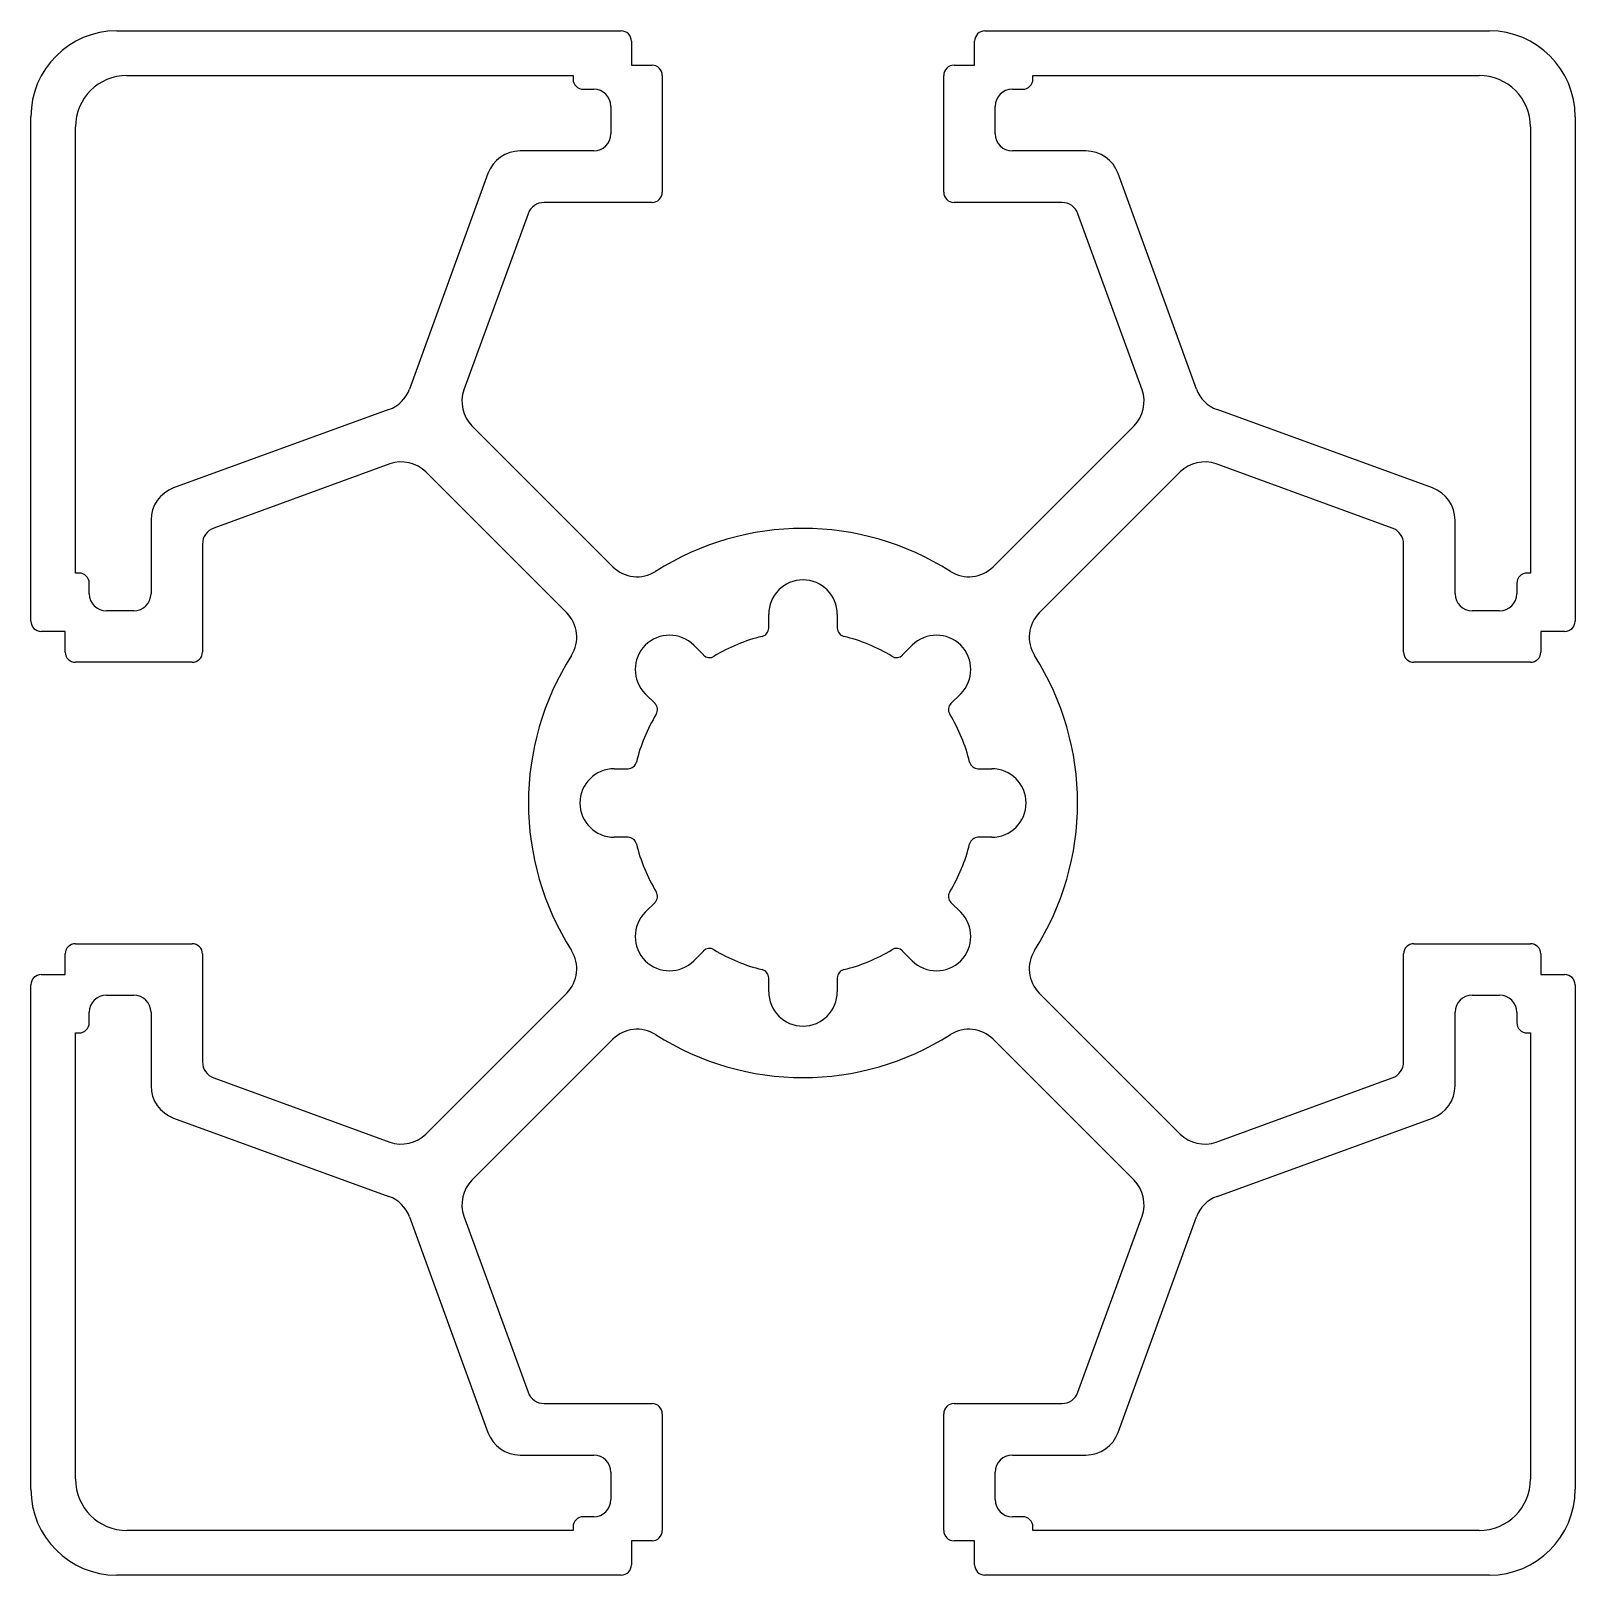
# Model space of a CAD drawing. Extents: x 1066 to 1111, y 352.6 to 397.6.
import ezdxf

# ---------------------------------------------------------------- set-up
doc = ezdxf.new("R2010")
doc.units = 0
doc.layers.get('0').update_dxf_attribs({"linetype": 'CONTINUOUS'})

msp = doc.modelspace()

# ---------------------------------------------------------------- linework, layer by layer
for p, q in [((1068.454, 397.572), (1083.154, 397.572)), ((1093.754, 397.572), (1108.454, 397.572)), ((1083.454, 397.272), (1083.454, 396.572)), ((1093.454, 396.572), (1093.454, 397.272)), ((1083.454, 396.572), (1084.054, 396.572)), ((1092.854, 396.572), (1093.454, 396.572)), ((1068.754, 396.272), (1081.754, 396.272)), ((1081.754, 396.272), (1081.754, 396.172)), ((1084.354, 396.272), (1084.354, 392.872)), ((1092.554, 392.872), (1092.554, 396.272)), ((1095.154, 396.272), (1108.154, 396.272)), ((1095.154, 396.172), (1095.154, 396.272)), ((1082.054, 395.872), (1082.354, 395.872)), ((1094.554, 395.872), (1094.854, 395.872)), ((1082.854, 395.372), (1082.854, 394.572)), ((1094.054, 394.572), (1094.054, 395.372)), ((1065.954, 380.372), (1065.954, 395.072)), ((1067.254, 381.772), (1067.254, 394.772)), ((1109.654, 394.772), (1109.654, 381.772)), ((1110.954, 395.072), (1110.954, 380.372)), ((1082.354, 394.072), (1080.212, 394.072)), ((1096.696, 394.072), (1094.554, 394.072)), ((1079.272, 393.414), (1076.987, 387.136)), ((1099.92, 387.136), (1097.635, 393.414)), ((1084.054, 392.572), (1080.912, 392.572)), ((1095.996, 392.572), (1092.854, 392.572)), ((1080.442, 392.243), (1078.574, 387.112)), ((1098.333, 387.112), (1096.465, 392.243)), ((1076.389, 386.539), (1070.112, 384.254)), ((1106.796, 384.254), (1100.518, 386.539)), ((1078.807, 386.062), (1082.913, 381.957)), ((1093.995, 381.957), (1098.1, 386.062)), ((1076.414, 384.951), (1071.283, 383.084)), ((1105.625, 383.084), (1100.493, 384.951)), ((1081.569, 380.613), (1077.463, 384.719)), ((1099.444, 384.719), (1095.338, 380.613)), ((1069.454, 383.314), (1069.454, 381.172)), ((1107.454, 381.172), (1107.454, 383.314)), ((1070.954, 382.614), (1070.954, 379.472)), ((1105.954, 379.472), (1105.954, 382.614)), ((1067.354, 381.772), (1067.254, 381.772)), ((1109.654, 381.772), (1109.554, 381.772)), ((1067.654, 381.172), (1067.654, 381.472)), ((1109.254, 381.472), (1109.254, 381.172)), ((1068.954, 380.672), (1068.154, 380.672)), ((1087.454, 380.171), (1087.454, 380.572)), ((1089.454, 380.572), (1089.454, 380.171)), ((1108.754, 380.672), (1107.954, 380.672)), ((1066.954, 380.072), (1066.254, 380.072)), ((1066.954, 379.472), (1066.954, 380.072)), ((1110.654, 380.072), (1109.954, 380.072)), ((1109.954, 380.072), (1109.954, 379.472)), ((1085.272, 379.668), (1085.555, 379.385)), ((1091.352, 379.385), (1091.636, 379.668)), ((1070.654, 379.172), (1067.254, 379.172)), ((1109.654, 379.172), (1106.254, 379.172)), ((1084.141, 377.97), (1083.857, 378.254)), ((1093.05, 378.254), (1092.766, 377.97)), ((1082.954, 376.072), (1083.355, 376.072)), ((1093.553, 376.072), (1093.954, 376.072)), ((1083.355, 374.072), (1082.954, 374.072)), ((1093.954, 374.072), (1093.553, 374.072)), ((1083.857, 371.89), (1084.141, 372.174)), ((1092.766, 372.174), (1093.05, 371.89)), ((1067.254, 370.972), (1070.654, 370.972)), ((1106.254, 370.972), (1109.654, 370.972)), ((1066.954, 370.072), (1066.954, 370.672)), ((1070.954, 370.672), (1070.954, 367.53)), ((1085.555, 370.759), (1085.272, 370.476)), ((1091.636, 370.476), (1091.352, 370.759)), ((1105.954, 367.53), (1105.954, 370.672)), ((1109.954, 370.672), (1109.954, 370.072)), ((1066.254, 370.072), (1066.954, 370.072)), ((1087.454, 369.572), (1087.454, 369.973)), ((1089.454, 369.973), (1089.454, 369.572)), ((1109.954, 370.072), (1110.654, 370.072)), ((1065.954, 355.072), (1065.954, 369.772)), ((1068.154, 369.472), (1068.954, 369.472)), ((1077.463, 365.425), (1081.569, 369.531)), ((1095.338, 369.531), (1099.444, 365.425)), ((1107.954, 369.472), (1108.754, 369.472)), ((1110.954, 369.772), (1110.954, 355.072)), ((1067.654, 368.672), (1067.654, 368.972)), ((1069.454, 368.972), (1069.454, 366.83)), ((1107.454, 366.83), (1107.454, 368.972)), ((1109.254, 368.972), (1109.254, 368.672)), ((1067.254, 355.372), (1067.254, 368.372)), ((1067.254, 368.372), (1067.354, 368.372)), ((1082.913, 368.187), (1078.807, 364.082)), ((1098.1, 364.082), (1093.995, 368.187)), ((1109.554, 368.372), (1109.654, 368.372)), ((1109.654, 368.372), (1109.654, 355.372)), ((1071.283, 367.06), (1076.414, 365.193)), ((1100.493, 365.193), (1105.625, 367.06)), ((1070.112, 365.89), (1076.389, 363.605)), ((1100.518, 363.605), (1106.796, 365.89)), ((1076.987, 363.008), (1079.272, 356.73)), ((1078.574, 363.032), (1080.442, 357.901)), ((1096.465, 357.901), (1098.333, 363.032)), ((1097.635, 356.73), (1099.92, 363.008)), ((1080.912, 357.572), (1084.054, 357.572)), ((1092.854, 357.572), (1095.996, 357.572)), ((1084.354, 357.272), (1084.354, 353.872)), ((1092.554, 353.872), (1092.554, 357.272)), ((1080.212, 356.072), (1082.354, 356.072)), ((1094.554, 356.072), (1096.696, 356.072)), ((1082.854, 355.572), (1082.854, 354.772)), ((1094.054, 354.772), (1094.054, 355.572)), ((1082.354, 354.272), (1082.054, 354.272)), ((1094.854, 354.272), (1094.554, 354.272)), ((1081.754, 353.872), (1068.754, 353.872)), ((1081.754, 353.972), (1081.754, 353.872)), ((1095.154, 353.872), (1095.154, 353.972)), ((1108.154, 353.872), (1095.154, 353.872)), ((1083.454, 353.572), (1083.454, 352.872)), ((1084.054, 353.572), (1083.454, 353.572)), ((1093.454, 353.572), (1092.854, 353.572)), ((1093.454, 352.872), (1093.454, 353.572)), ((1083.154, 352.572), (1068.454, 352.572)), ((1108.454, 352.572), (1093.754, 352.572))]:
    msp.add_line(p, q)
for centre, radius, start, end in [((1068.454, 395.072), 2.5, 90, 180), ((1083.154, 397.272), 0.3, 0, 90), ((1093.754, 397.272), 0.3, 90, 180), ((1108.454, 395.072), 2.5, 0, 90), ((1084.054, 396.272), 0.3, 0, 90.0001), ((1092.854, 396.272), 0.3, 89.9999, 180), ((1068.754, 394.772), 1.5, 90, 180), ((1082.054, 396.172), 0.3, 180.0001, 269.9997), ((1094.854, 396.172), 0.3, 270.0003, 359.9999), ((1108.154, 394.772), 1.5, 0, 90), ((1082.354, 395.372), 0.5, 0, 90), ((1094.554, 395.372), 0.5, 90, 180), ((1082.354, 394.572), 0.5, 270, 0), ((1094.554, 394.572), 0.5, 180, 270), ((1080.212, 393.072), 1, 90, 160), ((1096.696, 393.072), 1, 20, 90), ((1084.054, 392.872), 0.3, 270, 0), ((1092.854, 392.872), 0.3, 180, 270), ((1080.912, 392.072), 0.5, 90, 160), ((1095.996, 392.072), 0.5, 20, 90), ((1076.047, 387.478), 1, 290, 340), ((1079.514, 386.769), 1, 160, 225), ((1097.393, 386.769), 1, 315, 20), ((1100.86, 387.478), 1, 200, 250), ((1076.756, 384.012), 1, 45, 110), ((1100.151, 384.012), 1, 70, 135), ((1070.454, 383.314), 1, 110, 180), ((1106.454, 383.314), 1, 360, 70), ((1071.454, 382.614), 0.5, 110, 180), ((1088.454, 375.072), 8, 57.5133, 122.4867), ((1105.454, 382.614), 0.5, 360, 70), ((1067.354, 381.472), 0.3, 0.0003, 89.9999), ((1083.62, 382.664), 1, 225, 302.4867), ((1093.288, 382.664), 1, 237.5133, 315), ((1109.554, 381.472), 0.3, 90.0001, 179.9997), ((1068.154, 381.172), 0.5, 180, 270), ((1068.954, 381.172), 0.5, 270, 0), ((1088.454, 380.572), 1, 0, 180), ((1107.954, 381.172), 0.5, 180, 270), ((1108.754, 381.172), 0.5, 270, 360), ((1066.254, 380.372), 0.3, 180, 270), ((1080.862, 379.906), 1, 327.5133, 45), ((1096.045, 379.906), 1, 135, 212.4867), ((1110.654, 380.372), 0.3, 270, 0), ((1084.565, 378.961), 1, 45, 225), ((1088.454, 375.072), 5, 103.7742, 121.2259), ((1087.204, 380.171), 0.25, 283.7742, 0), ((1089.704, 380.171), 0.25, 180, 256.2258), ((1088.454, 375.072), 5, 58.7741, 76.2258), ((1092.343, 378.961), 1, 315, 135), ((1067.254, 379.472), 0.3, 179.9999, 270), ((1070.654, 379.472), 0.3, 270, 0), ((1088.454, 375.072), 8, 147.5133, 212.4867), ((1085.732, 379.561), 0.25, 225, 301.2259), ((1091.175, 379.561), 0.25, 238.7741, 315), ((1088.454, 375.072), 8, 327.5133, 32.4867), ((1106.254, 379.472), 0.3, 180, 270), ((1109.654, 379.472), 0.3, 270, 0.0001), ((1088.454, 375.072), 5, 148.7741, 166.2258), ((1083.964, 377.794), 0.25, 328.7741, 45), ((1092.943, 377.794), 0.25, 135, 211.2259), ((1088.454, 375.072), 5, 13.7742, 31.2259), ((1083.355, 376.322), 0.25, 270, 346.2258), ((1093.553, 376.322), 0.25, 193.7742, 270), ((1082.954, 375.072), 1, 90, 270), ((1093.954, 375.072), 1, 270, 90), ((1083.355, 373.822), 0.25, 13.7742, 90), ((1093.553, 373.822), 0.25, 90, 166.2258), ((1088.454, 375.072), 5, 193.7742, 211.2259), ((1088.454, 375.072), 5, 328.7741, 346.2258), ((1083.964, 372.35), 0.25, 315, 31.2259), ((1092.943, 372.35), 0.25, 148.7741, 225), ((1084.565, 371.183), 1, 135, 315), ((1092.343, 371.183), 1, 225, 45), ((1067.254, 370.672), 0.3, 90, 180.0001), ((1070.654, 370.672), 0.3, 0, 90), ((1085.732, 370.583), 0.25, 58.7741, 135), ((1091.175, 370.583), 0.25, 45, 121.2259), ((1106.254, 370.672), 0.3, 90, 180), ((1109.654, 370.672), 0.3, 359.9999, 90), ((1080.862, 370.238), 1, 315, 32.4867), ((1088.454, 375.072), 5, 238.7741, 256.2258), ((1088.454, 375.072), 5, 283.7742, 301.2259), ((1096.045, 370.238), 1, 147.5133, 225), ((1066.254, 369.772), 0.3, 90, 180), ((1087.204, 369.973), 0.25, 0, 76.2258), ((1089.704, 369.973), 0.25, 103.7742, 180), ((1110.654, 369.772), 0.3, 360, 90), ((1068.154, 368.972), 0.5, 90, 180), ((1068.954, 368.972), 0.5, 0, 90), ((1088.454, 369.572), 1, 180, 0), ((1107.954, 368.972), 0.5, 90, 180), ((1108.754, 368.972), 0.5, 0, 90), ((1067.354, 368.672), 0.3, 270.0001, 359.9997), ((1109.554, 368.672), 0.3, 180.0003, 269.9999), ((1083.62, 367.48), 1, 57.5133, 135), ((1088.454, 375.072), 8, 237.5133, 302.4867), ((1093.288, 367.48), 1, 45, 122.4867), ((1071.454, 367.53), 0.5, 180, 250), ((1105.454, 367.53), 0.5, 290, 0), ((1070.454, 366.83), 1, 180, 250), ((1106.454, 366.83), 1, 290, 0), ((1076.756, 366.132), 1, 250, 315), ((1100.151, 366.132), 1, 225, 290), ((1079.514, 363.375), 1, 135, 200), ((1097.393, 363.375), 1, 340, 45), ((1076.047, 362.666), 1, 20, 70), ((1100.86, 362.666), 1, 110, 160), ((1080.912, 358.072), 0.5, 200, 270), ((1095.996, 358.072), 0.5, 270, 340), ((1084.054, 357.272), 0.3, 360, 90), ((1092.854, 357.272), 0.3, 90, 180), ((1080.212, 357.072), 1, 200, 270), ((1096.696, 357.072), 1, 270, 340), ((1082.354, 355.572), 0.5, 360, 90), ((1094.554, 355.572), 0.5, 90, 180), ((1068.454, 355.072), 2.5, 180, 270), ((1068.754, 355.372), 1.5, 180, 270), ((1108.154, 355.372), 1.5, 270, 0), ((1108.454, 355.072), 2.5, 270, 360), ((1082.354, 354.772), 0.5, 270, 360), ((1094.554, 354.772), 0.5, 180, 270), ((1082.054, 353.972), 0.3, 90.0003, 179.9999), ((1094.854, 353.972), 0.3, 0.0001, 89.9997), ((1084.054, 353.872), 0.3, 269.9999, 360), ((1092.854, 353.872), 0.3, 180, 270.0001), ((1083.154, 352.872), 0.3, 270, 360), ((1093.754, 352.872), 0.3, 180, 270)]:
    msp.add_arc(centre, radius, start, end)

doc.saveas('drawing.dxf')
